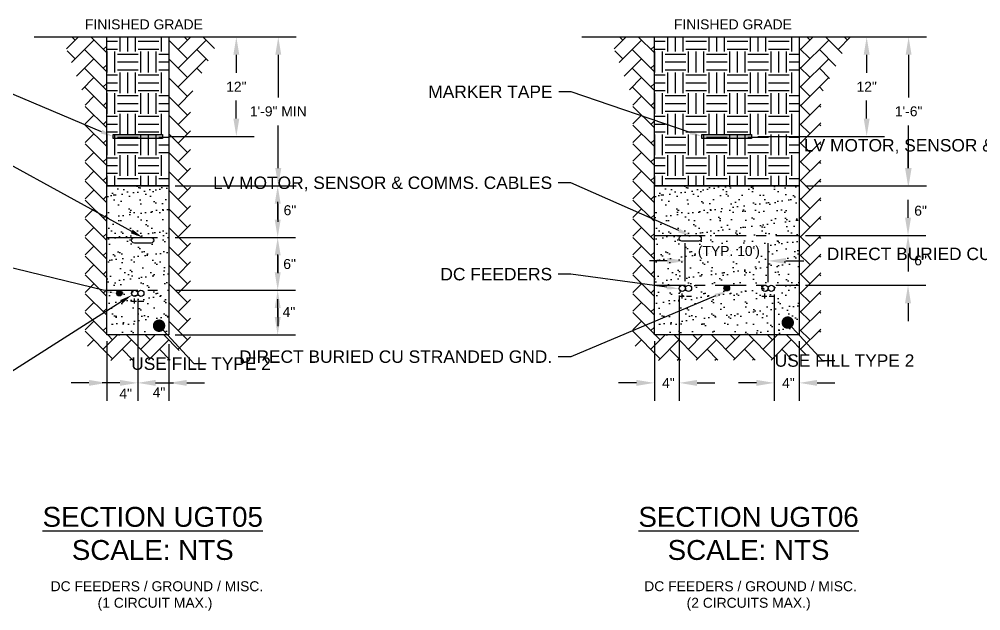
# Model space of a CAD drawing. Header units: feet. Extents: x -21 to 1000, y -35 to 71.
# Drawn here: x 871.3 to 880.98, y 52.39 to 58.34 of the extents above; entities that cross this region are included whole.
import ezdxf
from ezdxf import colors
from ezdxf.entities.mleader import LeaderData, LeaderLine
from ezdxf.math import Vec2, Vec3

# ---------------------------------------------------------------- set-up
doc = ezdxf.new("R2010")
doc.units = ezdxf.units.FT
doc.header["$MEASUREMENT"] = 0
doc.linetypes.add('CENTER', pattern=[2, 1.25, -0.25, 0.25, -0.25])
for name, color, linetype in [('E-CABL-HARN-CBHR', 2, 'Continuous'), ('E-CABL-INST', 1, 'INSTRUMENT_CABLE'), ('E-CABL-UG2', 142, 'GROUND_WIRE_G2'), ('E-FIN-GR', 4, 'Continuous'), ('E-MRKR-TREN', 6, 'Continuous'), ('E-TREN', 3, 'Continuous'), ('E-TREN-HATCH', 254, 'Continuous'), ('G-ANNO-TEXT', 1, 'Continuous'), ('G-DIMS', 7, 'Continuous'), ('G-TEXT', 7, 'Continuous'), ('text', 1, 'Continuous'), ('X-SES2-TREN_SECT$0$G-TEXT', 7, 'Continuous')]:
    doc.layers.add(name, color=color, linetype=linetype)
doc.styles.add('NEI-A', font='arial.ttf')
doc.styles.get("Standard").update_dxf_attribs({"font": 'arial.ttf'})
doc.linetypes.add('GROUND_WIRE_G2', pattern='A,1,-0.2,["G2",Standard,S=0.1,R=0,X=-0.1,Y=-0.05],-0.2', length=1.4)
doc.linetypes.add('INSTRUMENT_CABLE', pattern='A,1,-0.2,["INST",Standard,S=0.1,R=0,X=-0.09,Y=-0.05],-0.3', length=1.5)
doc.dimstyles.new('Annotative - Arch', dxfattribs={"dimscale": 0, "dimtxt": 0.1, "dimasz": 0.18, "dimexe": 0.18, "dimexo": 0.0625, "dimgap": 0.09, "dimtad": 0, "dimtih": 1, "dimtoh": 1, "dimdec": 4, "dimlfac": 12, "dimzin": 0, "dimdsep": 46, "dimlunit": 4, "dimtxsty": 'NEI-A', "dimcen": 0.09, "dimadec": 1, "dimazin": 0, "dimtfac": 1, "dimtdec": 4, "dimtofl": 0, "dimtmove": 0, "dimatfit": 3, "dimfxl": 1, "dimtolj": 1, "dimtzin": 0, "dimarcsym": 0})

# ---------------------------------------------------------------- blocks, each defined once
blk = doc.blocks.new('_Dot')
at = {"color": 0, "linetype": 'ByBlock', "lineweight": -2}
blk.add_line((-0.5, 0), (-1, 0), dxfattribs=at)
at = {"color": 0, "linetype": 'ByBlock', "const_width": 0.5}
blk.add_lwpolyline([(-0.25, 0, 1), (0.25, 0, 1)], format="xyb", close=True, dxfattribs=at)
blk = doc.blocks.new('*D13')
at = {"layer": 'Defpoints', "color": 0, "transparency": 16777216}
for p in [(879.1615, 58.1612), (879.8345, 58.1612), (878.6756, 57.1587)]:
    blk.add_point(p, dxfattribs=at)
at = {"layer": 'text', "color": 0, "lineweight": -2, "transparency": 16777216}
for p, q in [((879.224, 58.1612), (880.0145, 58.1612)), ((879.8345, 57.9812), (879.8345, 57.8001)), ((879.8345, 57.3387), (879.8345, 57.5197)), ((878.7381, 57.1587), (880.0145, 57.1587))]:
    blk.add_line(p, q, dxfattribs=at)
at = {"layer": 'text', "color": 0, "transparency": 16777216}
for points in [[(879.8045, 57.9812), (879.8645, 57.9812), (879.8345, 58.1612)], [(879.8045, 57.3387), (879.8645, 57.3387), (879.8345, 57.1587)]]:
    blk.add_solid(points, dxfattribs=at)
at = {"layer": 'text', "color": 0, "transparency": 16777216, "insert": (879.8345, 57.6599), "char_height": 0.1, "attachment_point": 5, "style": 'NEI-A'}
blk.add_mtext('\\A1;12"', dxfattribs=at)
blk = doc.blocks.new('*D12')
at = {"layer": 'Defpoints', "color": 0, "transparency": 16777216}
for p in [(879.1553, 58.1612), (880.257, 58.1612), (879.1553, 56.6612)]:
    blk.add_point(p, dxfattribs=at)
at = {"layer": 'text', "color": 0, "lineweight": -2, "transparency": 16777216}
for p, q in [((879.2178, 58.1612), (880.437, 58.1612)), ((880.257, 57.9812), (880.257, 57.5522)), ((880.257, 56.8412), (880.257, 57.2701)), ((879.2178, 56.6612), (880.437, 56.6612))]:
    blk.add_line(p, q, dxfattribs=at)
at = {"layer": 'text', "color": 0, "transparency": 16777216}
for points in [[(880.227, 57.9812), (880.287, 57.9812), (880.257, 58.1612)], [(880.227, 56.8412), (880.287, 56.8412), (880.257, 56.6612)]]:
    blk.add_solid(points, dxfattribs=at)
at = {"layer": 'text', "color": 0, "transparency": 16777216, "insert": (880.257, 57.4112), "char_height": 0.1, "attachment_point": 5, "style": 'NEI-A'}
blk.add_mtext('\\A1;1\'-6"', dxfattribs=at)
blk = doc.blocks.new('*D29')
at = {"layer": 'Defpoints', "color": 0, "transparency": 16777216}
for p in [(877.9459, 55.6223), (877.6959, 55.1612), (877.9459, 54.6791)]:
    blk.add_point(p, dxfattribs=at)
at = {"layer": 'text', "color": 0, "lineweight": -2, "transparency": 16777216}
for p, q in [((877.9459, 55.5598), (877.9459, 54.4991)), ((877.6959, 55.0987), (877.6959, 54.4991)), ((877.5159, 54.6791), (877.3359, 54.6791)), ((878.1259, 54.6791), (878.3059, 54.6791))]:
    blk.add_line(p, q, dxfattribs=at)
at = {"layer": 'text', "color": 0, "transparency": 16777216}
for points in [[(877.5159, 54.7091), (877.5159, 54.6491), (877.6959, 54.6791)], [(878.1259, 54.7091), (878.1259, 54.6491), (877.9459, 54.6791)]]:
    blk.add_solid(points, dxfattribs=at)
at = {"layer": 'text', "color": 0, "transparency": 16777216, "insert": (877.8376, 54.6791), "char_height": 0.1, "attachment_point": 5, "style": 'NEI-A'}
blk.add_mtext('\\A1;4"', dxfattribs=at)
blk = doc.blocks.new('*D28')
at = {"layer": 'Defpoints', "color": 0, "transparency": 16777216}
for p in [(878.9043, 55.6299), (879.1553, 55.1612), (879.1553, 54.6791)]:
    blk.add_point(p, dxfattribs=at)
at = {"layer": 'text', "color": 0, "lineweight": -2, "transparency": 16777216}
for p, q in [((878.9043, 55.5674), (878.9043, 54.4991)), ((879.1553, 55.0987), (879.1553, 54.4991)), ((878.7243, 54.6791), (878.5443, 54.6791)), ((879.3353, 54.6791), (879.5153, 54.6791))]:
    blk.add_line(p, q, dxfattribs=at)
at = {"layer": 'text', "color": 0, "transparency": 16777216}
for points in [[(878.7243, 54.7091), (878.7243, 54.6491), (878.9043, 54.6791)], [(879.3353, 54.7091), (879.3353, 54.6491), (879.1553, 54.6791)]]:
    blk.add_solid(points, dxfattribs=at)
at = {"layer": 'text', "color": 0, "transparency": 16777216, "insert": (879.0467, 54.6791), "char_height": 0.1, "attachment_point": 5, "style": 'NEI-A'}
blk.add_mtext('\\A1;4"', dxfattribs=at)
blk = doc.blocks.new('*D59')
at = {"layer": 'Defpoints', "color": 0, "transparency": 16777216}
for p in [(878.8418, 55.9066), (878.0064, 55.641), (878.8418, 55.6299)]:
    blk.add_point(p, dxfattribs=at)
at = {"layer": 'text', "color": 0, "lineweight": -2, "transparency": 16777216}
for p, q in [((878.0064, 55.7035), (878.0064, 56.0866)), ((878.8418, 55.6924), (878.8418, 56.0866)), ((877.8264, 55.9066), (877.6464, 55.9066)), ((879.0218, 55.9066), (879.2018, 55.9066))]:
    blk.add_line(p, q, dxfattribs=at)
at = {"layer": 'text', "color": 0, "transparency": 16777216}
for points in [[(877.8264, 55.9366), (877.8264, 55.8766), (878.0064, 55.9066)], [(879.0218, 55.9366), (879.0218, 55.8766), (878.8418, 55.9066)]]:
    blk.add_solid(points, dxfattribs=at)
at = {"layer": 'text', "color": 0, "transparency": 16777216, "insert": (878.4465, 55.9917), "char_height": 0.1, "attachment_point": 5, "style": 'NEI-A'}
blk.add_mtext("\\A1;(TYP. 10')", dxfattribs=at)
blk = doc.blocks.new('*D11')
at = {"layer": 'Defpoints', "color": 0, "transparency": 16777216}
for p in [(872.8119, 58.1612), (873.4849, 58.1612), (872.7427, 57.1587)]:
    blk.add_point(p, dxfattribs=at)
at = {"layer": 'text', "color": 0, "lineweight": -2, "transparency": 16777216}
for p, q in [((872.8744, 58.1612), (873.6649, 58.1612)), ((873.4849, 57.9812), (873.4849, 57.8001)), ((873.4849, 57.3387), (873.4849, 57.5197)), ((872.8052, 57.1587), (873.6649, 57.1587))]:
    blk.add_line(p, q, dxfattribs=at)
at = {"layer": 'text', "color": 0, "transparency": 16777216}
for points in [[(873.4549, 57.9812), (873.5149, 57.9812), (873.4849, 58.1612)], [(873.4549, 57.3387), (873.5149, 57.3387), (873.4849, 57.1587)]]:
    blk.add_solid(points, dxfattribs=at)
at = {"layer": 'text', "color": 0, "transparency": 16777216, "insert": (873.4849, 57.6599), "char_height": 0.1, "attachment_point": 5, "style": 'NEI-A'}
blk.add_mtext('\\A1;12"', dxfattribs=at)
blk = doc.blocks.new('*D10')
at = {"layer": 'Defpoints', "color": 0, "transparency": 16777216}
for p in [(872.8057, 58.1612), (873.9074, 58.1612), (872.8057, 56.6612)]:
    blk.add_point(p, dxfattribs=at)
at = {"layer": 'text', "color": 0, "lineweight": -2, "transparency": 16777216}
for p, q in [((872.8682, 58.1612), (874.0874, 58.1612)), ((873.9074, 57.9812), (873.9074, 57.5522)), ((873.9074, 56.8412), (873.9074, 57.2701)), ((872.8682, 56.6612), (874.0874, 56.6612))]:
    blk.add_line(p, q, dxfattribs=at)
at = {"layer": 'text', "color": 0, "transparency": 16777216}
for points in [[(873.8774, 57.9812), (873.9374, 57.9812), (873.9074, 58.1612)], [(873.8774, 56.8412), (873.9374, 56.8412), (873.9074, 56.6612)]]:
    blk.add_solid(points, dxfattribs=at)
at = {"layer": 'text', "color": 0, "transparency": 16777216, "insert": (873.9074, 57.4112), "char_height": 0.1, "attachment_point": 5, "style": 'NEI-A'}
blk.add_mtext('\\A1;1\'-9" MIN', dxfattribs=at)
blk = doc.blocks.new('*D27')
at = {"layer": 'Defpoints', "color": 0, "transparency": 16777216}
for p in [(872.4922, 55.58), (872.1797, 55.1612), (872.4922, 54.6791)]:
    blk.add_point(p, dxfattribs=at)
at = {"layer": 'text', "color": 0, "lineweight": -2, "transparency": 16777216}
for p, q in [((872.4922, 55.5175), (872.4922, 54.4991)), ((872.1797, 55.0987), (872.1797, 54.4991)), ((871.9997, 54.6791), (871.8197, 54.6791)), ((872.6722, 54.6791), (872.8522, 54.6791))]:
    blk.add_line(p, q, dxfattribs=at)
at = {"layer": 'text', "color": 0, "transparency": 16777216}
for points in [[(871.9997, 54.7091), (871.9997, 54.6491), (872.1797, 54.6791)], [(872.6722, 54.7091), (872.6722, 54.6491), (872.4922, 54.6791)]]:
    blk.add_solid(points, dxfattribs=at)
at = {"layer": 'text', "color": 0, "transparency": 16777216, "insert": (872.3705, 54.572), "char_height": 0.1, "attachment_point": 5, "style": 'NEI-A'}
blk.add_mtext('\\A1;4"', dxfattribs=at)
blk = doc.blocks.new('*D26')
at = {"layer": 'Defpoints', "color": 0, "transparency": 16777216}
for p in [(872.4922, 55.58), (872.8057, 55.1299), (872.8057, 54.6791)]:
    blk.add_point(p, dxfattribs=at)
at = {"layer": 'text', "color": 0, "lineweight": -2, "transparency": 16777216}
for p, q in [((872.4922, 55.5175), (872.4922, 54.4991)), ((872.8057, 55.0674), (872.8057, 54.4991)), ((872.3122, 54.6791), (872.1322, 54.6791)), ((872.9857, 54.6791), (873.1657, 54.6791))]:
    blk.add_line(p, q, dxfattribs=at)
at = {"layer": 'text', "color": 0, "transparency": 16777216}
for points in [[(872.3122, 54.7091), (872.3122, 54.6491), (872.4922, 54.6791)], [(872.9857, 54.7091), (872.9857, 54.6491), (872.8057, 54.6791)]]:
    blk.add_solid(points, dxfattribs=at)
at = {"layer": 'text', "color": 0, "transparency": 16777216, "insert": (872.7057, 54.5831), "char_height": 0.1, "attachment_point": 5, "style": 'NEI-A'}
blk.add_mtext('\\A1;4"', dxfattribs=at)
blk = doc.blocks.new('*D22')
at = {"layer": 'Defpoints', "color": 0, "transparency": 16777216}
for p in [(879.1553, 56.1612), (879.1553, 55.6612), (880.2511, 55.6612)]:
    blk.add_point(p, dxfattribs=at)
at = {"layer": 'text', "color": 0, "lineweight": -2, "transparency": 16777216}
for p, q in [((880.2511, 56.3412), (880.2511, 56.5212)), ((879.2178, 56.1612), (880.4311, 56.1612)), ((879.2178, 55.6612), (880.4311, 55.6612)), ((880.2511, 55.4812), (880.2511, 55.3012))]:
    blk.add_line(p, q, dxfattribs=at)
at = {"layer": 'text', "color": 0, "transparency": 16777216}
for points in [[(880.2211, 56.3412), (880.2811, 56.3412), (880.2511, 56.1612)], [(880.2211, 55.4812), (880.2811, 55.4812), (880.2511, 55.6612)]]:
    blk.add_solid(points, dxfattribs=at)
at = {"layer": 'text', "color": 0, "transparency": 16777216, "insert": (880.3773, 55.9112), "char_height": 0.1, "attachment_point": 5, "style": 'NEI-A'}
blk.add_mtext('\\A1;6"', dxfattribs=at)
blk = doc.blocks.new('*D7')
at = {"layer": 'Defpoints', "color": 0, "transparency": 16777216}
for p in [(879.1553, 56.6612), (879.1553, 56.1612), (880.2511, 56.1612)]:
    blk.add_point(p, dxfattribs=at)
at = {"layer": 'text', "color": 0, "lineweight": -2, "transparency": 16777216}
for p, q in [((880.2511, 56.8412), (880.2511, 57.0212)), ((879.2178, 56.6612), (880.4311, 56.6612)), ((879.2178, 56.1612), (880.4311, 56.1612)), ((880.2511, 55.9812), (880.2511, 55.8012))]:
    blk.add_line(p, q, dxfattribs=at)
at = {"layer": 'text', "color": 0, "transparency": 16777216}
for points in [[(880.2211, 56.8412), (880.2811, 56.8412), (880.2511, 56.6612)], [(880.2211, 55.9812), (880.2811, 55.9812), (880.2511, 56.1612)]]:
    blk.add_solid(points, dxfattribs=at)
at = {"layer": 'text', "color": 0, "transparency": 16777216, "insert": (880.3774, 56.4112), "char_height": 0.1, "attachment_point": 5, "style": 'NEI-A'}
blk.add_mtext('\\A1;6"', dxfattribs=at)
blk = doc.blocks.new('*D21')
at = {"layer": 'Defpoints', "color": 0, "transparency": 16777216}
for p in [(872.8057, 56.1424), (872.8057, 55.6112), (873.9015, 55.6112)]:
    blk.add_point(p, dxfattribs=at)
at = {"layer": 'text', "color": 0, "lineweight": -2, "transparency": 16777216}
for p, q in [((873.9015, 56.3224), (873.9015, 56.5024)), ((872.8682, 56.1424), (874.0815, 56.1424)), ((873.9015, 55.7912), (873.9015, 55.9712)), ((872.8682, 55.6112), (874.0815, 55.6112))]:
    blk.add_line(p, q, dxfattribs=at)
at = {"layer": 'text', "color": 0, "transparency": 16777216}
for points in [[(873.8715, 56.3224), (873.9315, 56.3224), (873.9015, 56.1424)], [(873.8715, 55.7912), (873.9315, 55.7912), (873.9015, 55.6112)]]:
    blk.add_solid(points, dxfattribs=at)
at = {"layer": 'text', "color": 0, "transparency": 16777216, "insert": (874.0214, 55.8751), "char_height": 0.1, "attachment_point": 5, "style": 'NEI-A'}
blk.add_mtext('\\A1;6"', dxfattribs=at)
blk = doc.blocks.new('*D6')
at = {"layer": 'Defpoints', "color": 0, "transparency": 16777216}
for p in [(872.8057, 56.6612), (872.8057, 56.1424), (873.9015, 56.1424)]:
    blk.add_point(p, dxfattribs=at)
at = {"layer": 'text', "color": 0, "lineweight": -2, "transparency": 16777216}
for p, q in [((872.8682, 56.6612), (874.0815, 56.6612)), ((873.9015, 56.4812), (873.9015, 56.3012)), ((872.8682, 56.1424), (874.0815, 56.1424)), ((873.9015, 55.9624), (873.9015, 55.7824))]:
    blk.add_line(p, q, dxfattribs=at)
at = {"layer": 'text', "color": 0, "transparency": 16777216}
for points in [[(873.8715, 56.4812), (873.9315, 56.4812), (873.9015, 56.6612)], [(873.8715, 55.9624), (873.9315, 55.9624), (873.9015, 56.1424)]]:
    blk.add_solid(points, dxfattribs=at)
at = {"layer": 'text', "color": 0, "transparency": 16777216, "insert": (874.0246, 56.416), "char_height": 0.1, "attachment_point": 5, "style": 'NEI-A'}
blk.add_mtext('\\A1;6"', dxfattribs=at)
blk = doc.blocks.new('*D61')
at = {"layer": 'Defpoints', "color": 0, "transparency": 16777216}
for p in [(872.8057, 55.6112), (872.8057, 55.1612), (873.9015, 55.1612)]:
    blk.add_point(p, dxfattribs=at)
at = {"layer": 'text', "color": 0, "lineweight": -2, "transparency": 16777216}
for p, q in [((872.8682, 55.6112), (874.0815, 55.6112)), ((873.9015, 55.3412), (873.9015, 55.5212)), ((873.9015, 55.4312), (873.9015, 55.2512)), ((872.8682, 55.1612), (874.0815, 55.1612))]:
    blk.add_line(p, q, dxfattribs=at)
at = {"layer": 'text', "color": 0, "transparency": 16777216}
for points in [[(873.8715, 55.4312), (873.9315, 55.4312), (873.9015, 55.6112)], [(873.8715, 55.3412), (873.9315, 55.3412), (873.9015, 55.1612)]]:
    blk.add_solid(points, dxfattribs=at)
at = {"layer": 'text', "color": 0, "transparency": 16777216, "insert": (874.0149, 55.3929), "char_height": 0.1, "attachment_point": 5, "style": 'NEI-A'}
blk.add_mtext('\\A1;4"', dxfattribs=at)

msp = doc.modelspace()

# ---------------------------------------------------------------- hatches: boundary and pattern name
at = {"layer": 'E-CABL-UG2', "linetype": 'Continuous'}
h = msp.add_hatch(color=256, dxfattribs=at)
edge = h.paths.add_edge_path()
edge.add_arc((872.3065556, 55.582577), 0.0286458, 0, 360)
h = msp.add_hatch(color=256, dxfattribs=at)
edge = h.paths.add_edge_path()
edge.add_arc((878.4256312, 55.6325084), 0.0286458, 0, 360)
at = {"layer": 'E-MRKR-TREN', "linetype": 'Continuous'}
h = msp.add_hatch(color=256, dxfattribs=at)
h.dxf.hatch_style = 1
h.paths.add_polyline_path([(872.2426806, 57.1794875), (872.7426806, 57.1794875), (872.7426806, 57.1378209), (872.2426806, 57.1378209)])
h = msp.add_hatch(color=256, dxfattribs=at)
h.dxf.hatch_style = 1
h.paths.add_polyline_path([(872.2426806, 57.1794875), (872.7426806, 57.1794875), (872.7426806, 57.1378209), (872.2426806, 57.1378209)])
h = msp.add_hatch(color=256, dxfattribs=at)
h.dxf.hatch_style = 1
h.paths.add_polyline_path([(878.1756312, 57.1794875), (878.6756312, 57.1794875), (878.6756312, 57.1378209), (878.1756312, 57.1378209)])
h = msp.add_hatch(color=256, dxfattribs=at)
h.dxf.hatch_style = 1
h.paths.add_polyline_path([(878.1756312, 57.1794875), (878.6756312, 57.1794875), (878.6756312, 57.1378209), (878.1756312, 57.1378209)])
at = {"layer": 'E-TREN-HATCH', "linetype": 'Continuous'}
h = msp.add_hatch(dxfattribs=at)
h.set_pattern_fill('AR-HBONE', color=256, scale=0.033333)
h.set_pattern_definition([(45, (831.03814, 69.91335), (1e-17, 0.1885618), [0.4, -0.1333333]), (135, (831.13242, 70.00763), (1e-17, 0.1885618), [0.4, -0.1333333])])
h.paths.add_polyline_path([(873.3236529, 58.1611542), (872.8057015, 58.1611542), (872.8057015, 55.1611542), (872.1796598, 55.1611542), (872.1796598, 58.1611542), (871.7273708, 58.1611542), (871.9625278, 57.5371291), (871.9625278, 55.0720917), (872.1290586, 54.905425), (872.8277782, 54.9092687), (873.0233715, 55.1373696), (873.0233715, 57.568461)])
h = msp.add_hatch(dxfattribs=at)
h.set_pattern_fill('EARTH', color=256, scale=0.833333)
h.set_pattern_definition([(0, (831.03814, 69.91335), (0.2083333, 0.2083333), [0.2083333, -0.2083333]), (0, (831.03814, 69.99147), (0.2083333, 0.2083333), [0.2083333, -0.2083333]), (0, (831.03814, 70.0696), (0.2083333, 0.2083333), [0.2083333, -0.2083333]), (90, (831.06419, 70.09564), (-0.2083333, 0.2083333), [0.2083333, -0.2083333]), (90, (831.1423, 70.09564), (-0.2083333, 0.2083333), [0.2083333, -0.2083333]), (90, (831.22044, 70.09564), (-0.2083333, 0.2083333), [0.2083333, -0.2083333])])
h.paths.add_polyline_path([(872.1796598, 58.1611542), (872.8057015, 58.1611542), (872.8057015, 56.6611542), (872.1796598, 56.6611542)])
h = msp.add_hatch(dxfattribs=at)
h.set_pattern_fill('AR-HBONE', color=256, scale=0.033333)
h.set_pattern_definition([(45, (836.55443, 69.91335), (1e-17, 0.1885618), [0.4, -0.1333333]), (135, (836.64871, 70.00763), (1e-17, 0.1885618), [0.4, -0.1333333])])
h.paths.add_polyline_path([(879.6732701, 58.1611542), (879.1553187, 58.1611542), (879.1553187, 55.1611542), (877.6959437, 55.1611542), (877.6959437, 58.1611542), (877.2436547, 58.1611542), (877.4788118, 57.5371291), (877.4788118, 55.0720917), (877.6453425, 54.905425), (879.1773954, 54.9092687), (879.3729887, 55.1373696), (879.3729887, 57.568461)])
h = msp.add_hatch(dxfattribs=at)
h.set_pattern_fill('EARTH', color=256, scale=0.833333)
h.set_pattern_definition([(0, (836.55443, 69.91335), (0.2083333, 0.2083333), [0.2083333, -0.2083333]), (0, (836.55443, 69.99147), (0.2083333, 0.2083333), [0.2083333, -0.2083333]), (0, (836.55443, 70.0696), (0.2083333, 0.2083333), [0.2083333, -0.2083333]), (90, (836.58047, 70.09564), (-0.2083333, 0.2083333), [0.2083333, -0.2083333]), (90, (836.6586, 70.09564), (-0.2083333, 0.2083333), [0.2083333, -0.2083333]), (90, (836.73672, 70.09564), (-0.2083333, 0.2083333), [0.2083333, -0.2083333])])
h.paths.add_polyline_path([(877.6959437, 58.1611542), (879.1553187, 58.1611542), (879.1553187, 56.6611542), (877.6959437, 56.6611542)])
h = msp.add_hatch(dxfattribs=at)
h.set_pattern_fill('AR-SAND', color=252, scale=0.083333)
h.set_pattern_definition([(37.5, (831.03814, 69.91335), (-0.00524945, 0.16056865), [0, -0.12666667, 0, -0.14166667, 0, -0.13541667]), (7.5, (831.03814, 69.91335), (0.1474814, 0.2351788), [0, -0.06833333, 0, -0.11416667, 0, -0.04375]), (327.5, (830.93564, 69.91335), (0.2595118, 0.0004716), [0, -0.04166667, 0, -0.15, 0, -0.19583333]), (317.5, (830.93564, 69.91335), (0.2505106, 0.0731396), [0, -0.02083333, 0, -0.09833333, 0, -0.1125])])
h.paths.add_polyline_path([(872.1796598, 56.6611542), (872.8057015, 56.6611542), (872.8057015, 55.1611542), (872.1796598, 55.1611542)])
h = msp.add_hatch(dxfattribs=at)
h.set_pattern_fill('AR-SAND', color=252, scale=0.083333)
h.set_pattern_definition([(37.5, (836.55443, 69.91335), (-0.00524945, 0.16056865), [0, -0.12666667, 0, -0.14166667, 0, -0.13541667]), (7.5, (836.55443, 69.91335), (0.1474814, 0.2351788), [0, -0.06833333, 0, -0.11416667, 0, -0.04375]), (327.5, (836.45193, 69.91335), (0.25951182, 0.0004716), [0, -0.04166667, 0, -0.15, 0, -0.19583333]), (317.5, (836.45193, 69.91335), (0.2505106, 0.0731396), [0, -0.02083333, 0, -0.09833333, 0, -0.1125])])
h.paths.add_polyline_path([(877.6959437, 56.6611542), (879.1553187, 56.6611542), (879.1553187, 55.1611542), (877.6959437, 55.1611542)])

# ---------------------------------------------------------------- linework, layer by layer
at = {"layer": 'E-CABL-HARN-CBHR', "linetype": 'Continuous'}
for centre in [(872.4609098, 55.5799729), (872.5234098, 55.5799729), (877.9771937, 55.6299042), (878.0396937, 55.6299042), (878.810527, 55.6299042), (878.873027, 55.6299042)]:
    msp.add_circle(centre, 0.03125, dxfattribs=at)
at = {"layer": 'E-CABL-INST', "linetype": 'Continuous', "flags": 128}
for points in [[(872.4577848, 56.1423817), (872.6244515, 56.1423817, -0.414213567), (872.6525765, 56.1142567, -0.414213506), (872.6244515, 56.0861317), (872.4577848, 56.0861317, -0.414213567), (872.4296598, 56.1142567, -0.414119723), (872.4577758, 56.1423817, -0.000160154)], [(877.9740687, 56.1611542), (878.1407354, 56.1611542, -0.414213567), (878.1688604, 56.1330292, -0.414213506), (878.1407354, 56.1049042), (877.9740687, 56.1049042, -0.414213567), (877.9459437, 56.1330292, -0.414119723), (877.9740597, 56.1611542, -0.000160154)]]:
    msp.add_lwpolyline(points, format="xyb", dxfattribs=at)
at = {"layer": 'E-CABL-UG2', "linetype": 'Continuous'}
for centre in [(872.3065556, 55.582577), (878.4256312, 55.6325084)]:
    msp.add_circle(centre, 0.0286458, dxfattribs=at)
at = {"layer": 'E-FIN-GR', "flags": 128}
for points in [[(871.4488958, 58.1611542), (874.0356665, 58.1611542)], [(876.9651797, 58.1611542), (880.3886184, 58.1611542)]]:
    msp.add_lwpolyline(points, dxfattribs=at)
at = {"layer": 'E-MRKR-TREN', "linetype": 'Continuous', "flags": 128}
for points in [[(872.2426806, 57.1794875), (872.7426806, 57.1794875), (872.7426806, 57.1378209), (872.2426806, 57.1378209)], [(878.1756312, 57.1794875), (878.6756312, 57.1794875), (878.6756312, 57.1378209), (878.1756312, 57.1378209)]]:
    msp.add_lwpolyline(points, close=True, dxfattribs=at)
at = {"layer": 'E-TREN', "color": 252, "linetype": 'Continuous'}
for points in [[(872.1796598, 58.1611542), (872.8057015, 58.1611542), (872.8057015, 56.6611542), (872.1796598, 56.6611542)], [(877.6959437, 58.1611542), (879.1553187, 58.1611542), (879.1553187, 56.6611542), (877.6959437, 56.6611542)], [(872.1796598, 56.6611542), (872.8057015, 56.6611542), (872.8057015, 55.1611542), (872.1796598, 55.1611542)], [(877.6959437, 56.6611542), (879.1553187, 56.6611542), (879.1553187, 55.1611542), (877.6959437, 55.1611542)]]:
    msp.add_lwpolyline(points, close=True, dxfattribs=at)
at = {"layer": 'G-DIMS', "linetype": 'CENTER', "ltscale": 0.25}
for points in [[(872.1796598, 56.1423817), (872.8057015, 56.1423817)], [(877.6959437, 56.1611542), (879.1553187, 56.1611542)], [(872.1796598, 55.6112229), (872.8057015, 55.6112229)], [(877.6959437, 55.6611542), (879.1553187, 55.6611542)]]:
    msp.add_lwpolyline(points, dxfattribs=at)
at = {"layer": 'G-TEXT'}
for p, q in [((872.4291027, 55.5028941), (872.4805943, 55.5028941)), ((872.4548485, 55.5286399), (872.4548485, 55.4771483)), ((872.5019809, 55.5028941), (872.5534725, 55.5028941)), ((877.9453866, 55.5528254), (877.9968782, 55.5528254)), ((877.9711324, 55.5785712), (877.9711324, 55.5270797)), ((878.0182648, 55.5528254), (878.0697564, 55.5528254)), ((878.77872, 55.5528254), (878.8302115, 55.5528254)), ((878.8044658, 55.5785712), (878.8044658, 55.5270797)), ((878.8515982, 55.5528254), (878.9030897, 55.5528254))]:
    msp.add_line(p, q, dxfattribs=at)

# ---------------------------------------------------------------- texts
at = {"layer": 'G-ANNO-TEXT', "char_height": 0.2, "attachment_point": 5, "style": 'NEI-A'}
for s, insert in [('{\\LSECTION UGT05\\P\\l\\C7;SCALE: NTS}', (872.6427968, 53.1629404)), ('{\\LSECTION UGT06\\P\\l\\C7;SCALE: NTS}', (878.6447465, 53.1629404))]:
    msp.add_mtext_dynamic_manual_height_columns(s, width=2.761708731, gutter_width=0.546875, heights=[0], dxfattribs=dict(at, insert=insert))
at = {"layer": 'text', "char_height": 0.1, "attachment_point": 5, "style": 'NEI-A'}
for width, insert in [(1.38952313, (872.554026, 58.2861915)), (1.520207934, (878.4869766, 58.2861915))]:
    msp.add_mtext_dynamic_manual_height_columns('FINISHED GRADE', width=width, gutter_width=0.546875, heights=[0], dxfattribs=dict(at, insert=insert))
at = {"layer": 'X-SES2-TREN_SECT$0$G-TEXT', "char_height": 0.1, "attachment_point": 5, "style": 'NEI-A'}
for s, insert in [(' DC FEEDERS / GROUND / MISC.\\P(1 CIRCUIT MAX.)', (872.6655308, 52.5345647)), (' DC FEEDERS / GROUND / MISC.\\P(2 CIRCUITS MAX.)', (878.6454424, 52.5345647))]:
    msp.add_mtext_dynamic_manual_height_columns(s, width=5.021927083, gutter_width=0.546875, heights=[0], dxfattribs=dict(at, insert=insert))

# ---------------------------------------------------------------- dimensions: what is measured, and where the dimension line sits
at = {"layer": 'text'}
for base, p1, p2, text, picture, middle in [((873.4848521, 58.1611542), (872.7426806, 57.1586542), (872.811862, 58.1611542), '12"', '*D11', (873.4848521, 57.6599042)), ((873.9073914, 58.1611542), (872.8057015, 56.6611542), (872.8057015, 58.1611542), '1\'-9" MIN', '*D10', (873.9073914, 57.4111542)), ((879.8344693, 58.1611542), (878.6756312, 57.1586542), (879.1614792, 58.1611542), '12"', '*D13', (879.8344693, 57.6599042))]:
    dim = msp.add_linear_dim(base=base, p1=p1, p2=p2, angle=90, text=text, dimstyle='Annotative - Arch', override={"dimscale": 1, "dimtxt": 0.1, "dimtxsty": 'NEI-A', "dimtix": 0, "dimtofl": 0, "dimtmove": 2, "dimatfit": 3}, dxfattribs=at)
    dim.commit()
    dim.dimension.update_dxf_attribs({"geometry": picture, "text_midpoint": middle})
dim = msp.add_linear_dim(base=(880.2570087, 58.1611542), p1=(879.1553187, 56.6611542), p2=(879.1553187, 58.1611542), angle=90, dimstyle='Annotative - Arch', override={"dimscale": 1, "dimtxt": 0.1, "dimtxsty": 'NEI-A', "dimtix": 0, "dimtofl": 0, "dimtmove": 2, "dimatfit": 3}, dxfattribs=at)
dim.commit()
dim.dimension.update_dxf_attribs({"geometry": '*D12', "text_midpoint": (880.2570087, 57.4111542)})
for base, p1, p2, picture, middle in [((880.251136, 56.1611542), (879.1553187, 56.6611542), (879.1553187, 56.1611542), '*D7', (880.3773624, 56.4111542)), ((880.251136, 55.6611542), (879.1553187, 56.1611542), (879.1553187, 55.6611542), '*D22', (880.3772801, 55.9111542))]:
    dim = msp.add_linear_dim(base=base, p1=p1, p2=p2, angle=90, dimstyle='Annotative - Arch', override={"dimscale": 1, "dimtxt": 0.1, "dimtxsty": 'NEI-A', "dimtix": 0, "dimtofl": 0, "dimtmove": 2, "dimatfit": 3}, dxfattribs=at)
    dim.commit()
    dim.dimension.update_dxf_attribs({"geometry": picture, "text_midpoint": middle, "dimtype": 160})
for base, p1, p2, text, picture, middle in [((873.9015187, 56.1423817), (872.8057015, 56.6611542), (872.8057015, 56.1423817), '6"', '*D6', (874.0246368, 56.4160071)), ((873.9015187, 55.6112229), (872.8057015, 56.1423817), (872.8057015, 55.6112229), '6"', '*D21', (874.0213762, 55.8751134)), ((873.9015187, 55.1611542), (872.8057015, 55.6112229), (872.8057015, 55.1611542), '4"', '*D61', (874.0148552, 55.3928708))]:
    dim = msp.add_linear_dim(base=base, p1=p1, p2=p2, angle=90, text=text, dimstyle='Annotative - Arch', override={"dimscale": 1, "dimtxt": 0.1, "dimtxsty": 'NEI-A', "dimtmove": 2}, dxfattribs=at)
    dim.commit()
    dim.dimension.update_dxf_attribs({"geometry": picture, "text_midpoint": middle, "dimtype": 160})
for base, p1, p2, text, override, picture, middle in [((878.841777, 55.9065605), (878.0064049, 55.6410069), (878.841777, 55.6299042), "(TYP. 10')", {"dimscale": 1, "dimtxt": 0.1, "dimtxsty": 'NEI-A', "dimtmove": 2}, '*D59', (878.4465468, 55.9916571)), ((877.9459437, 54.679123), (877.6959437, 55.1611542), (877.9459437, 55.622345), '4"', {"dimscale": 1, "dimtxt": 0.1, "dimtxsty": 'NEI-A', "dimtix": 0, "dimtofl": 0, "dimtmove": 2, "dimatfit": 3}, '*D29', (877.8376289, 54.679123)), ((879.1553187, 54.679123), (878.904277, 55.6299042), (879.1553187, 55.1611542), '4"', {"dimscale": 1, "dimtxt": 0.1, "dimtxsty": 'NEI-A', "dimtix": 0, "dimtofl": 0, "dimtmove": 2, "dimatfit": 3}, '*D28', (879.0466943, 54.679123)), ((872.4921598, 54.679123), (872.1796598, 55.1611542), (872.4921598, 55.5799729), '4"', {"dimscale": 1, "dimtxt": 0.1, "dimtxsty": 'NEI-A', "dimtmove": 2}, '*D27', (872.370517, 54.5720215)), ((872.8057015, 54.679123), (872.4921598, 55.5799729), (872.8057015, 55.1299042), '4"', {"dimscale": 1, "dimtxt": 0.1, "dimtxsty": 'NEI-A', "dimtix": 0, "dimtofl": 0, "dimtmove": 2, "dimatfit": 3}, '*D26', (872.7057184, 54.5831101))]:
    dim = msp.add_linear_dim(base=base, p1=p1, p2=p2, text=text, dimstyle='Annotative - Arch', override=override, dxfattribs=at)
    dim.commit()
    dim.dimension.update_dxf_attribs({"geometry": picture, "text_midpoint": middle, "dimtype": 160})

# ---------------------------------------------------------------- leaders
ml = msp.add_multileader_mtext('Standard', dxfattribs=at)
ml.set_content('MARKER TAPE ', color=256, style='NEI-A')
ml.set_leader_properties()
ml.build(insert=Vec2(0, 0))
ml.multileader.update_dxf_attribs({"dogleg_length": 0.0104167, "arrow_head_size": 0.125, "scale": 12})
ctx = ml.context
ctx.base_point, ctx.scale, ctx.char_height, ctx.arrow_head_size, ctx.landing_gap_size, ctx.plane_origin = Vec3(870.1531042, 57.6242663), 12, 0.125, 0.125, 0.0625, Vec3(872.8063596, 57.6819875)
ctx.text_align_type = 2
notes = []
notes.append((ctx, [(0, (1, 1, 0), (871.1350278, 57.6242663), (-1, 0), 0.125, [(0, [(872.2426806, 57.1586542)], 0, [])])]))
ctx.mtext.insert, ctx.mtext.width, ctx.mtext.alignment, ctx.mtext.flow_direction = Vec3(870.9475278, 57.6867663), 0.921927083, 3, 5
ml = msp.add_multileader_mtext('Standard', dxfattribs=at)
ml.set_content('MARKER TAPE ', color=256, style='NEI-A')
ml.set_leader_properties()
ml.build(insert=Vec2(0, 0))
ml.multileader.update_dxf_attribs({"dogleg_length": 0.0104167, "arrow_head_size": 0.125, "scale": 12})
ctx = ml.context
ctx.base_point, ctx.scale, ctx.char_height, ctx.arrow_head_size, ctx.landing_gap_size, ctx.plane_origin = Vec3(875.8757045, 57.6092015), 12, 0.125, 0.125, 0.0625, Vec3(878.3226435, 56.8332197)
ctx.text_align_type = 2
notes.append((ctx, [(0, (1, 1, 0), (876.8576281, 57.6092015), (-1, 0), 0.125, [(0, [(878.1756312, 57.1586542)], 0, [])])]))
ctx.mtext.insert, ctx.mtext.width, ctx.mtext.alignment, ctx.mtext.flow_direction = Vec3(876.6701281, 57.6717015), 0.921927083, 3, 5
ml = msp.add_multileader_mtext('Standard', dxfattribs=at)
ml.set_content('MARKER TAPE ', color=256, style='NEI-A')
ml.set_leader_properties()
ml.build(insert=Vec2(0, 0))
ml.multileader.update_dxf_attribs({"dogleg_length": 0.0104167, "arrow_head_size": 0.125, "scale": 12})
ctx = ml.context
ctx.base_point, ctx.scale, ctx.char_height, ctx.arrow_head_size, ctx.landing_gap_size, ctx.plane_origin = Vec3(881.7961592, 57.6013076), 12, 0.125, 0.125, 0.0625, Vec3(884.1674127, 56.7276933)
ctx.text_align_type = 2
notes.append((ctx, [(0, (1, 1, 0), (882.7780828, 57.6013076), (-1, 0), 0.125, [(0, [(884.437067, 57.1586542)], 0, [])])]))
ctx.mtext.insert, ctx.mtext.width, ctx.mtext.alignment, ctx.mtext.flow_direction = Vec3(882.5905828, 57.6638076), 0.921927083, 3, 5
ml = msp.add_multileader_mtext('Standard', dxfattribs=at)
ml.set_content('MARKER TAPE ', color=256, style='NEI-A')
ml.set_leader_properties()
ml.build(insert=Vec2(0, 0))
ml.multileader.update_dxf_attribs({"dogleg_length": 0.0104167, "arrow_head_size": 0.125, "scale": 12})
ctx = ml.context
ctx.base_point, ctx.scale, ctx.char_height, ctx.arrow_head_size, ctx.landing_gap_size, ctx.plane_origin = Vec3(888.1411583, 57.6032128), 12, 0.125, 0.125, 0.0625, Vec3(890.8452057, 56.923342)
ctx.text_align_type = 2
notes.append((ctx, [(0, (1, 1, 0), (889.123082, 57.6032128), (-1, 0), 0.125, [(0, [(891.0232932, 57.1586542)], 0, [])])]))
ctx.mtext.insert, ctx.mtext.width, ctx.mtext.alignment, ctx.mtext.flow_direction = Vec3(888.935582, 57.6657128), 0.921927083, 3, 5
ml = msp.add_multileader_mtext('Standard', dxfattribs=at)
ml.set_content('LV MOTOR, SENSOR & COMMS. CABLES', color=256, style='NEI-A')
ml.set_leader_properties()
ml.build(insert=Vec2(0, 0))
ml.multileader.update_dxf_attribs({"dogleg_length": 0.0104167, "arrow_head_size": 0.125, "scale": 12})
ctx = ml.context
ctx.base_point, ctx.scale, ctx.char_height, ctx.arrow_head_size, ctx.landing_gap_size, ctx.plane_origin = Vec3(881.6239809, 57.0693843), 12, 0.125, 0.125, 0.0625, Vec3(884.4938379, 56.4929812)
ctx.text_align_type = 2
notes.append((ctx, [(0, (1, 1, 0), (882.8061944, 57.0693843), (-1, 0), 0.125, [(0, [(883.9021712, 56.1611542)], 0, [])])]))
ctx.mtext.insert, ctx.mtext.width, ctx.mtext.alignment, ctx.mtext.flow_direction = Vec3(882.6186944, 57.1329502), 1.28859375, 3, 5
ml = msp.add_multileader_mtext('Standard', dxfattribs=at)
ml.set_content('LV MOTOR, SENSOR & COMMS. CABLES', color=256, style='NEI-A')
ml.set_leader_properties()
ml.build(insert=Vec2(0, 0))
ml.multileader.update_dxf_attribs({"dogleg_length": 0.0104167, "arrow_head_size": 0.125, "scale": 12})
ctx = ml.context
ctx.base_point, ctx.scale, ctx.char_height, ctx.arrow_head_size, ctx.landing_gap_size, ctx.plane_origin = Vec3(869.9528143, 56.9126637), 12, 0.125, 0.125, 0.0625, Vec3(873.1327848, 56.4931459)
ctx.text_align_type = 2
notes.append((ctx, [(0, (1, 1, 0), (871.1350278, 56.9126637), (-1, 0), 0.125, [(0, [(872.5411181, 56.1423817)], 0, [])])]))
ctx.mtext.insert, ctx.mtext.width, ctx.mtext.alignment, ctx.mtext.flow_direction = Vec3(870.9475278, 56.9762295), 1.28859375, 3, 5
ml = msp.add_multileader_mtext('Standard', dxfattribs=at)
ml.set_content('LV MOTOR, SENSOR & COMMS. CABLES', color=256, style='NEI-A')
ml.set_leader_properties()
ml.build(insert=Vec2(0, 0))
ml.multileader.update_dxf_attribs({"dogleg_length": 0.0104167, "arrow_head_size": 0.125, "scale": 12})
ctx = ml.context
ctx.base_point, ctx.scale, ctx.char_height, ctx.arrow_head_size, ctx.landing_gap_size, ctx.plane_origin = Vec3(887.9408684, 56.854369), 12, 0.125, 0.125, 0.0625, Vec3(891.1716309, 56.4929812)
ctx.text_align_type = 2
notes.append((ctx, [(0, (1, 1, 0), (889.123082, 56.854369), (-1, 0), 0.125, [(0, [(890.0717307, 56.1611542)], 0, [])])]))
ctx.mtext.insert, ctx.mtext.width, ctx.mtext.alignment, ctx.mtext.flow_direction = Vec3(888.935582, 56.9179349), 1.28859375, 3, 5
ml = msp.add_multileader_mtext('Standard', dxfattribs=at)
ml.set_content('LV MOTOR, SENSOR & COMMS. CABLES', color=256, style='NEI-A')
ml.set_leader_properties()
ml.build(insert=Vec2(0, 0))
ml.multileader.update_dxf_attribs({"dogleg_length": 0.0104167, "arrow_head_size": 0.125, "scale": 12})
ctx = ml.context
ctx.base_point, ctx.scale, ctx.char_height, ctx.arrow_head_size, ctx.landing_gap_size, ctx.plane_origin = Vec3(875.6711662, 56.691805), 12, 0.125, 0.125, 0.0625, Vec3(878.6490687, 56.2742688)
ctx.text_align_type = 2
notes.append((ctx, [(0, (1, 1, 0), (876.8533797, 56.691805), (-1, 0), 0.125, [(0, [(878.057402, 56.1611542)], 0, [])])]))
ctx.mtext.insert, ctx.mtext.width, ctx.mtext.alignment, ctx.mtext.flow_direction = Vec3(876.6658797, 56.7553708), 1.28859375, 3, 5
ml = msp.add_multileader_mtext('Standard', dxfattribs=at)
ml.set_content('DIRECT BURIED CU STRANDED GND.', color=256, style='NEI-A')
ml.set_leader_properties()
ml.build(insert=Vec2(0, 0))
ml.multileader.update_dxf_attribs({"dogleg_length": 0.0104167, "arrow_head_size": 0.125, "scale": 12})
ctx = ml.context
ctx.base_point, ctx.scale, ctx.char_height, ctx.arrow_head_size, ctx.landing_gap_size, ctx.plane_origin = Vec3(881.5798494, 55.9764288), 12, 0.125, 0.125, 0.0625, Vec3(888.5538445, 56.2464786)
ctx.text_align_type = 2
notes.append((ctx, [(0, (1, 1, 0), (882.7732327, 55.9764288), (-1, 0), 0.125, [(0, [(884.3532129, 55.6611542)], 0, [])])]))
ctx.mtext.insert, ctx.mtext.width, ctx.mtext.alignment, ctx.mtext.flow_direction = Vec3(882.5857327, 56.0399946), 1.221927083, 3, 5
ml = msp.add_multileader_mtext('Standard', dxfattribs=at)
ml.set_content('DIRECT BURIED CU STRANDED GND.', color=256, style='NEI-A')
ml.set_leader_properties()
ml.build(insert=Vec2(0, 0))
ml.multileader.update_dxf_attribs({"dogleg_length": 0.0104167, "arrow_head_size": 0.125, "scale": 12})
ctx = ml.context
ctx.base_point, ctx.scale, ctx.char_height, ctx.arrow_head_size, ctx.landing_gap_size, ctx.plane_origin = Vec3(869.9415982, 55.8562645), 12, 0.125, 0.125, 0.0625, Vec3(877.1927914, 56.1965473)
ctx.text_align_type = 2
notes.append((ctx, [(0, (1, 1, 0), (871.1349815, 55.8562645), (-1, 0), 0.125, [(0, [(872.278187, 55.5786013)], 0, [])])]))
ctx.mtext.insert, ctx.mtext.width, ctx.mtext.alignment, ctx.mtext.flow_direction = Vec3(870.9474815, 55.9198303), 1.221927083, 3, 5
ml = msp.add_multileader_mtext('Standard', dxfattribs=at)
ml.set_content('DC FEEDERS', color=256, style='NEI-A')
ml.set_leader_properties()
ml.build(insert=Vec2(0, 0))
ml.multileader.update_dxf_attribs({"dogleg_length": 0.0104167, "arrow_head_size": 0.125, "scale": 12})
ctx = ml.context
ctx.base_point, ctx.scale, ctx.char_height, ctx.arrow_head_size, ctx.landing_gap_size, ctx.plane_origin = Vec3(875.8020496, 55.7723584), 12, 0.125, 0.125, 0.0625, Vec3(878.6490687, 56.1767293)
ctx.text_align_type = 2
notes.append((ctx, [(0, (1, 1, 0), (876.8533797, 55.7723584), (-1, 0), 0.125, [(0, [(877.9451565, 55.6243093)], 0, [])])]))
ctx.mtext.insert, ctx.mtext.width, ctx.mtext.alignment, ctx.mtext.flow_direction = Vec3(876.6658797, 55.8359242), 0.90109375, 3, 5
ml = msp.add_multileader_mtext('Standard', dxfattribs=at)
ml.set_content('DC FEEDERS', color=256, style='NEI-A')
ml.set_leader_properties()
ml.build(insert=Vec2(0, 0))
ml.multileader.update_dxf_attribs({"dogleg_length": 0.0104167, "arrow_head_size": 0.125, "scale": 12})
ctx = ml.context
ctx.base_point, ctx.scale, ctx.char_height, ctx.arrow_head_size, ctx.landing_gap_size, ctx.plane_origin = Vec3(888.0888133, 55.7428107), 12, 0.125, 0.125, 0.0625, Vec3(891.1716309, 56.1767293)
ctx.text_align_type = 2
notes.append((ctx, [(0, (1, 1, 0), (889.1401435, 55.7428107), (-1, 0), 0.125, [(0, [(889.9551163, 55.632127)], 0, [])])]))
ctx.mtext.insert, ctx.mtext.width, ctx.mtext.alignment, ctx.mtext.flow_direction = Vec3(888.9526435, 55.8063765), 0.90109375, 3, 5
ml = msp.add_multileader_mtext('Standard', dxfattribs=at)
ml.set_content('DIRECT BURIED CU STRANDED GND.', color=256, style='NEI-A')
ml.set_leader_properties()
ml.build(insert=Vec2(0, 0))
ml.multileader.update_dxf_attribs({"dogleg_length": 0.0104167, "arrow_head_size": 0.125, "scale": 12})
ctx = ml.context
ctx.base_point, ctx.scale, ctx.char_height, ctx.arrow_head_size, ctx.landing_gap_size, ctx.plane_origin = Vec3(875.6599964, 54.9422294), 12, 0.125, 0.125, 0.0625, Vec3(882.7090753, 56.2464786)
ctx.text_align_type = 2
notes.append((ctx, [(0, (1, 1, 0), (876.8533797, 54.9422294), (-1, 0), 0.125, [(0, [(878.4256312, 55.6038625)], 0, [])])]))
ctx.mtext.insert, ctx.mtext.width, ctx.mtext.alignment, ctx.mtext.flow_direction = Vec3(876.6658797, 55.0057952), 1.221927083, 3, 5
ml = msp.add_multileader_mtext('Standard', dxfattribs=at)
ml.set_content('DC FEEDERS', color=256, style='NEI-A')
ml.set_leader_properties()
ml.build(insert=Vec2(0, 0))
ml.multileader.update_dxf_attribs({"dogleg_length": 0.0104167, "arrow_head_size": 0.125, "scale": 12})
ctx = ml.context
ctx.base_point, ctx.scale, ctx.char_height, ctx.arrow_head_size, ctx.landing_gap_size, ctx.plane_origin = Vec3(881.720675, 54.8858305), 12, 0.125, 0.125, 0.0625, Vec3(884.4938379, 56.1767293)
ctx.text_align_type = 2
notes.append((ctx, [(0, (1, 1, 0), (882.7720051, 54.8858305), (-1, 0), 0.125, [(0, [(883.7918092, 55.6104544)], 0, [])])]))
ctx.mtext.insert, ctx.mtext.width, ctx.mtext.alignment, ctx.mtext.flow_direction = Vec3(882.5845051, 54.9493963), 0.90109375, 3, 5
ml = msp.add_multileader_mtext('Standard', dxfattribs=at)
ml.set_content('DC FEEDERS', color=256, style='NEI-A')
ml.set_leader_properties()
ml.build(insert=Vec2(0, 0))
ml.multileader.update_dxf_attribs({"dogleg_length": 0.0104167, "arrow_head_size": 0.125, "scale": 12})
ctx = ml.context
ctx.base_point, ctx.scale, ctx.char_height, ctx.arrow_head_size, ctx.landing_gap_size, ctx.plane_origin = Vec3(870.088749, 54.7406042), 12, 0.125, 0.125, 0.0625, Vec3(873.1327848, 56.1267979)
ctx.text_align_type = 2
notes.append((ctx, [(0, (1, 1, 0), (871.1400792, 54.7406042), (-1, 0), 0.125, [(0, [(872.4316469, 55.5624343)], 0, [])])]))
ctx.mtext.insert, ctx.mtext.width, ctx.mtext.alignment, ctx.mtext.flow_direction = Vec3(870.9525792, 54.80417), 0.90109375, 3, 5
ml = msp.add_multileader_mtext('Standard', dxfattribs=at)
ml.set_content('USE FILL TYPE 2', color=256, style='NEI-A')
ml.set_leader_properties()
ml.set_arrow_properties(name='DOT')
ml.build(insert=Vec2(0, 0))
ml.multileader.update_dxf_attribs({"dogleg_length": 0.0104167, "arrow_head_size": 0.125, "scale": 12})
ctx = ml.context
ctx.base_point, ctx.scale, ctx.char_height, ctx.arrow_head_size, ctx.landing_gap_size, ctx.plane_origin = Vec3(873.1824665, 54.8726892), 12, 0.125, 0.125, 0.0625, Vec3(872.3569499, 53.7819012)
ctx.text_align_type = 2
notes.append((ctx, [(0, (1, 1, 0), (873.0574665, 54.8726892), (1, 0), 0.125, [(0, [(872.7064814, 55.25472)], 0, [])])]))
ctx.mtext.insert, ctx.mtext.width, ctx.mtext.alignment, ctx.mtext.flow_direction = Vec3(873.8333873, 54.9352318), 0.678319861, 3, 5
ml = msp.add_multileader_mtext('Standard', dxfattribs=at)
ml.set_content('USE FILL TYPE 2', color=256, style='NEI-A')
ml.set_leader_properties()
ml.set_arrow_properties(name='DOT')
ml.build(insert=Vec2(0, 0))
ml.multileader.update_dxf_attribs({"dogleg_length": 0.0104167, "arrow_head_size": 0.125, "scale": 12})
ctx = ml.context
ctx.base_point, ctx.scale, ctx.char_height, ctx.arrow_head_size, ctx.landing_gap_size, ctx.plane_origin = Vec3(879.5153212, 54.9039392), 12, 0.125, 0.125, 0.0625, Vec3(878.6898047, 53.8131512)
ctx.text_align_type = 2
notes.append((ctx, [(0, (1, 1, 0), (879.3903212, 54.9039392), (1, 0), 0.125, [(0, [(879.0393362, 55.28597)], 0, [])])]))
ctx.mtext.insert, ctx.mtext.width, ctx.mtext.alignment, ctx.mtext.flow_direction = Vec3(880.3148608, 54.9664818), 0.918017739, 3, 5
ml = msp.add_multileader_mtext('Standard', dxfattribs=at)
ml.set_content('USE FILL TYPE 2', color=256, style='NEI-A')
ml.set_leader_properties()
ml.set_arrow_properties(name='DOT')
ml.build(insert=Vec2(0, 0))
ml.multileader.update_dxf_attribs({"dogleg_length": 0.0104167, "arrow_head_size": 0.125, "scale": 12})
ctx = ml.context
ctx.base_point, ctx.scale, ctx.char_height, ctx.arrow_head_size, ctx.landing_gap_size, ctx.plane_origin = Vec3(886.195973, 54.9039392), 12, 0.125, 0.125, 0.0625, Vec3(885.3704565, 53.8131512)
ctx.text_align_type = 2
notes.append((ctx, [(0, (1, 1, 0), (886.070973, 54.9039392), (1, 0), 0.125, [(0, [(885.7199879, 55.28597)], 0, [])])]))
ctx.mtext.insert, ctx.mtext.width, ctx.mtext.alignment, ctx.mtext.flow_direction = Vec3(886.9955126, 54.9664818), 0.976538939, 3, 5
for ctx, leaders in notes:
    for number, flags, end, landing, length, lines in leaders:
        leader = LeaderData()
        leader.index, (leader.has_last_leader_line, leader.has_dogleg_vector, leader.attachment_direction) = number, flags
        leader.last_leader_point, leader.dogleg_vector, leader.dogleg_length = Vec3(end), Vec3(landing), length
        for number, points, colour, breaks in lines:
            line = LeaderLine()
            line.index, line.vertices, line.color, line.breaks = number, Vec3.list(points), colors.encode_raw_color(colour), breaks
            leader.lines.append(line)
        ctx.leaders.append(leader)

doc.saveas('drawing.dxf')
